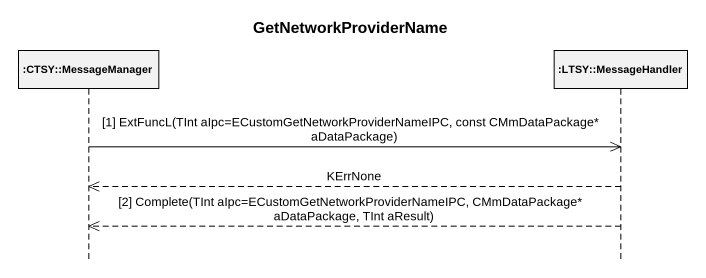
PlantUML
@startuml
title GetNetworkProviderName
hide footbox
participant ":CTSY::MessageManager" as CTSY_MessageManager
participant ":LTSY::MessageHandler" as LTSY_MessageHandler

CTSY_MessageManager ->> LTSY_MessageHandler : [1] ExtFuncL(TInt aIpc=ECustomGetNetworkProviderNameIPC, const CMmDataPackage* aDataPackage)
LTSY_MessageHandler -->> CTSY_MessageManager : KErrNone
LTSY_MessageHandler -->> CTSY_MessageManager : [2] Complete(TInt aIpc=ECustomGetNetworkProviderNameIPC, CMmDataPackage* aDataPackage, TInt aResult)
@enduml
